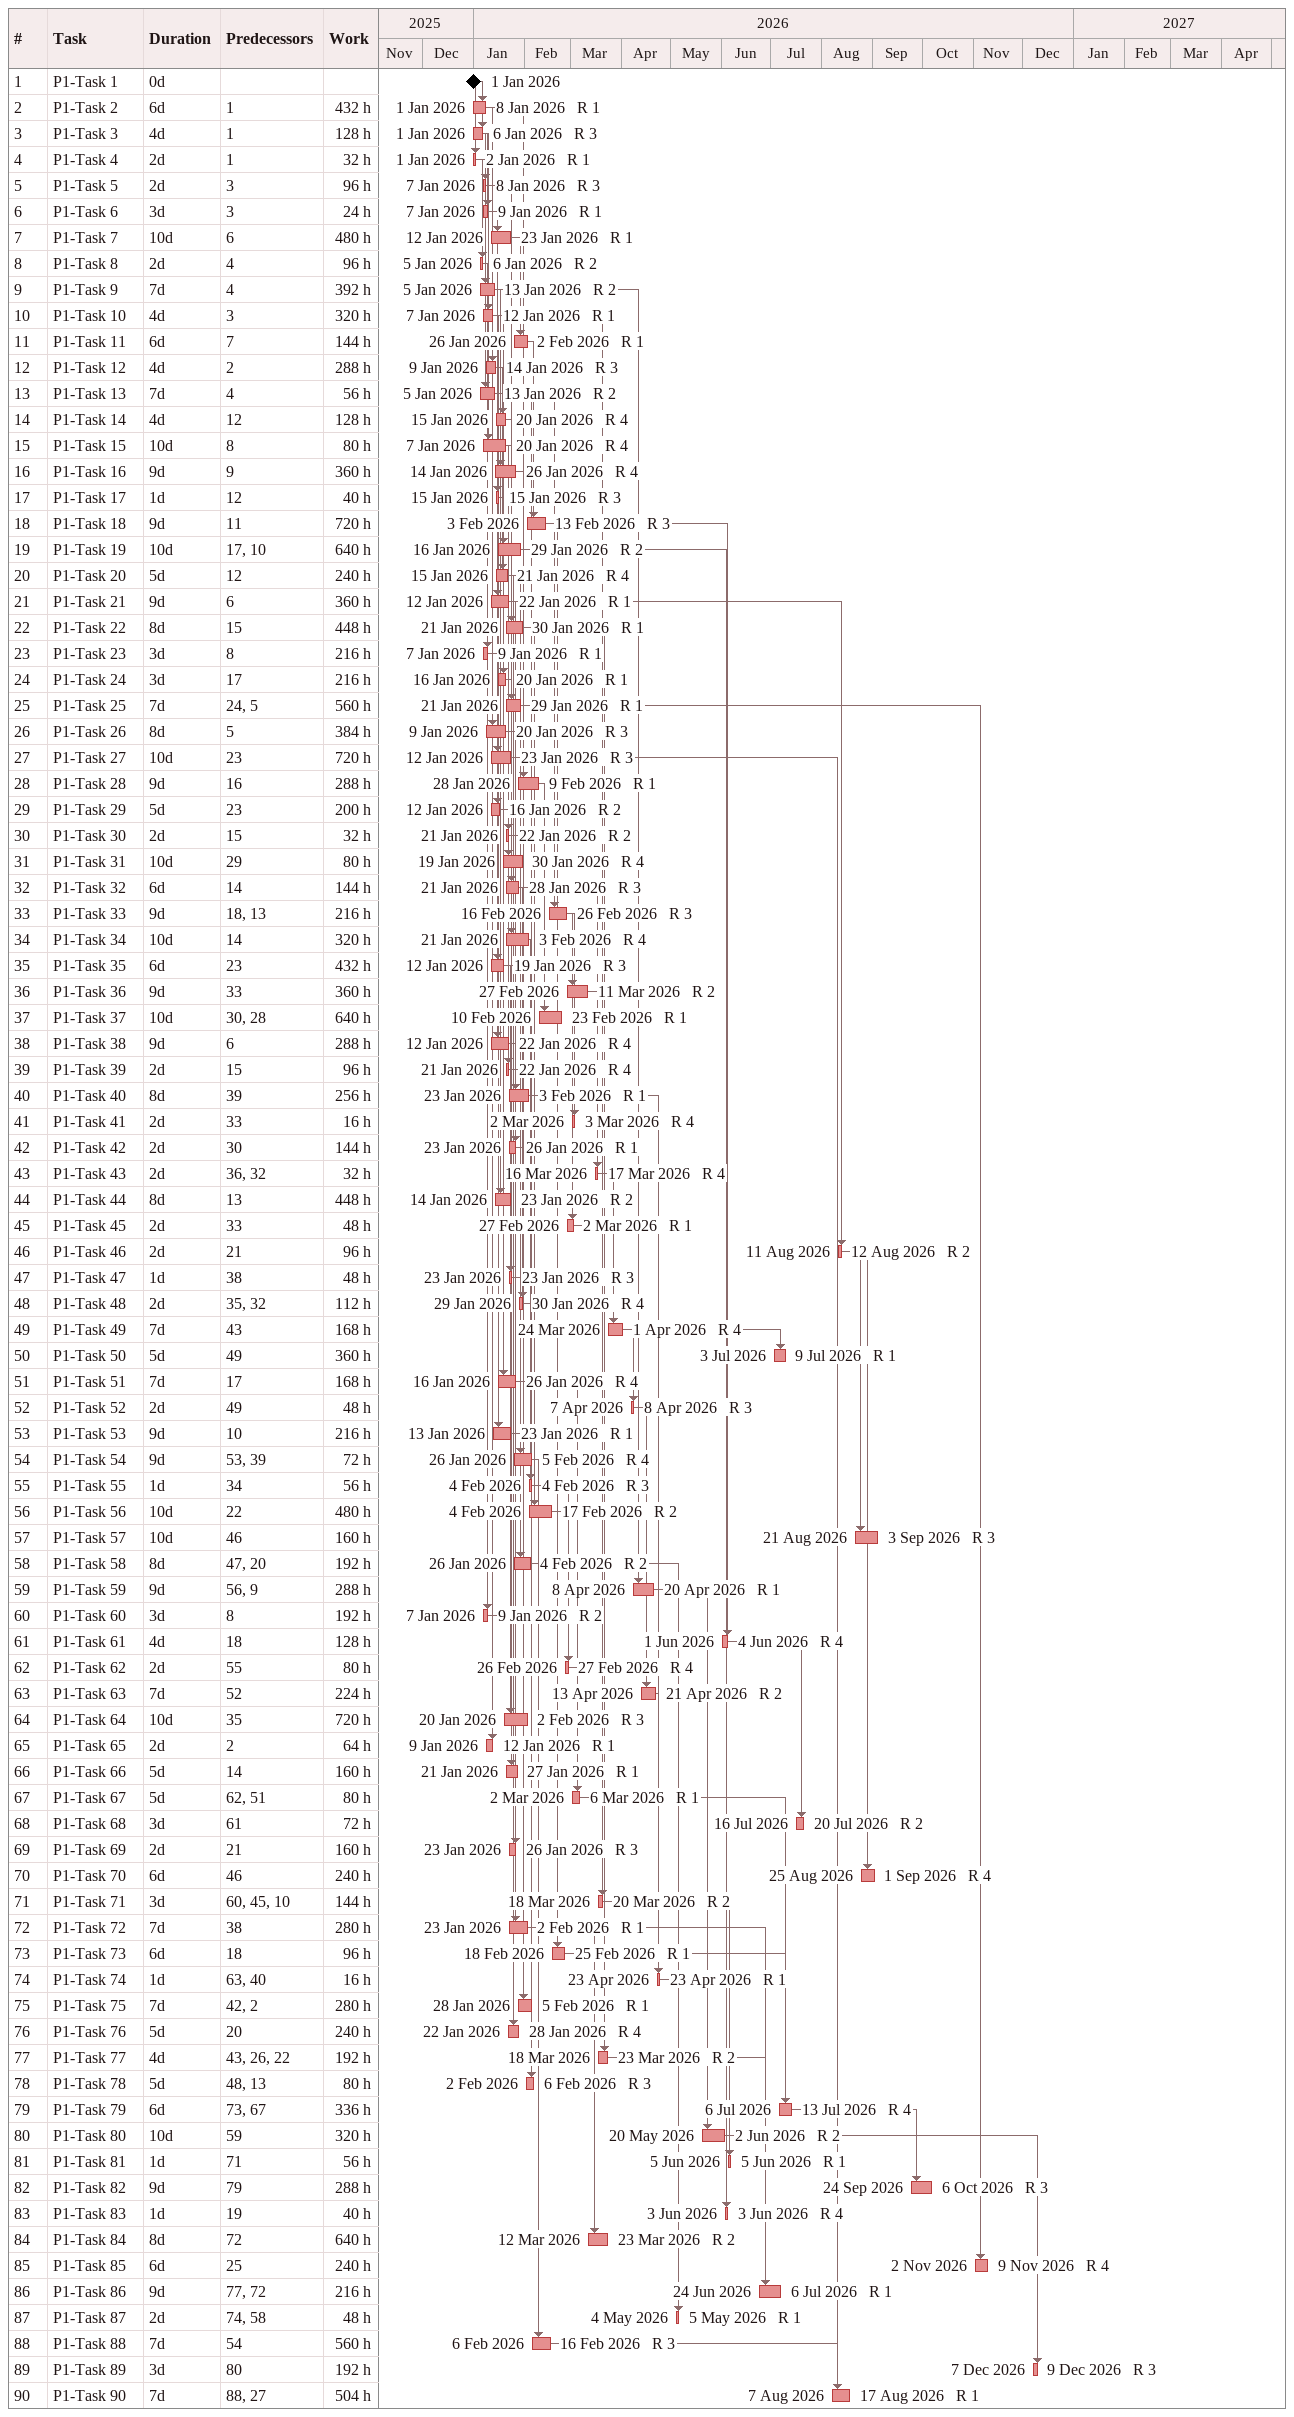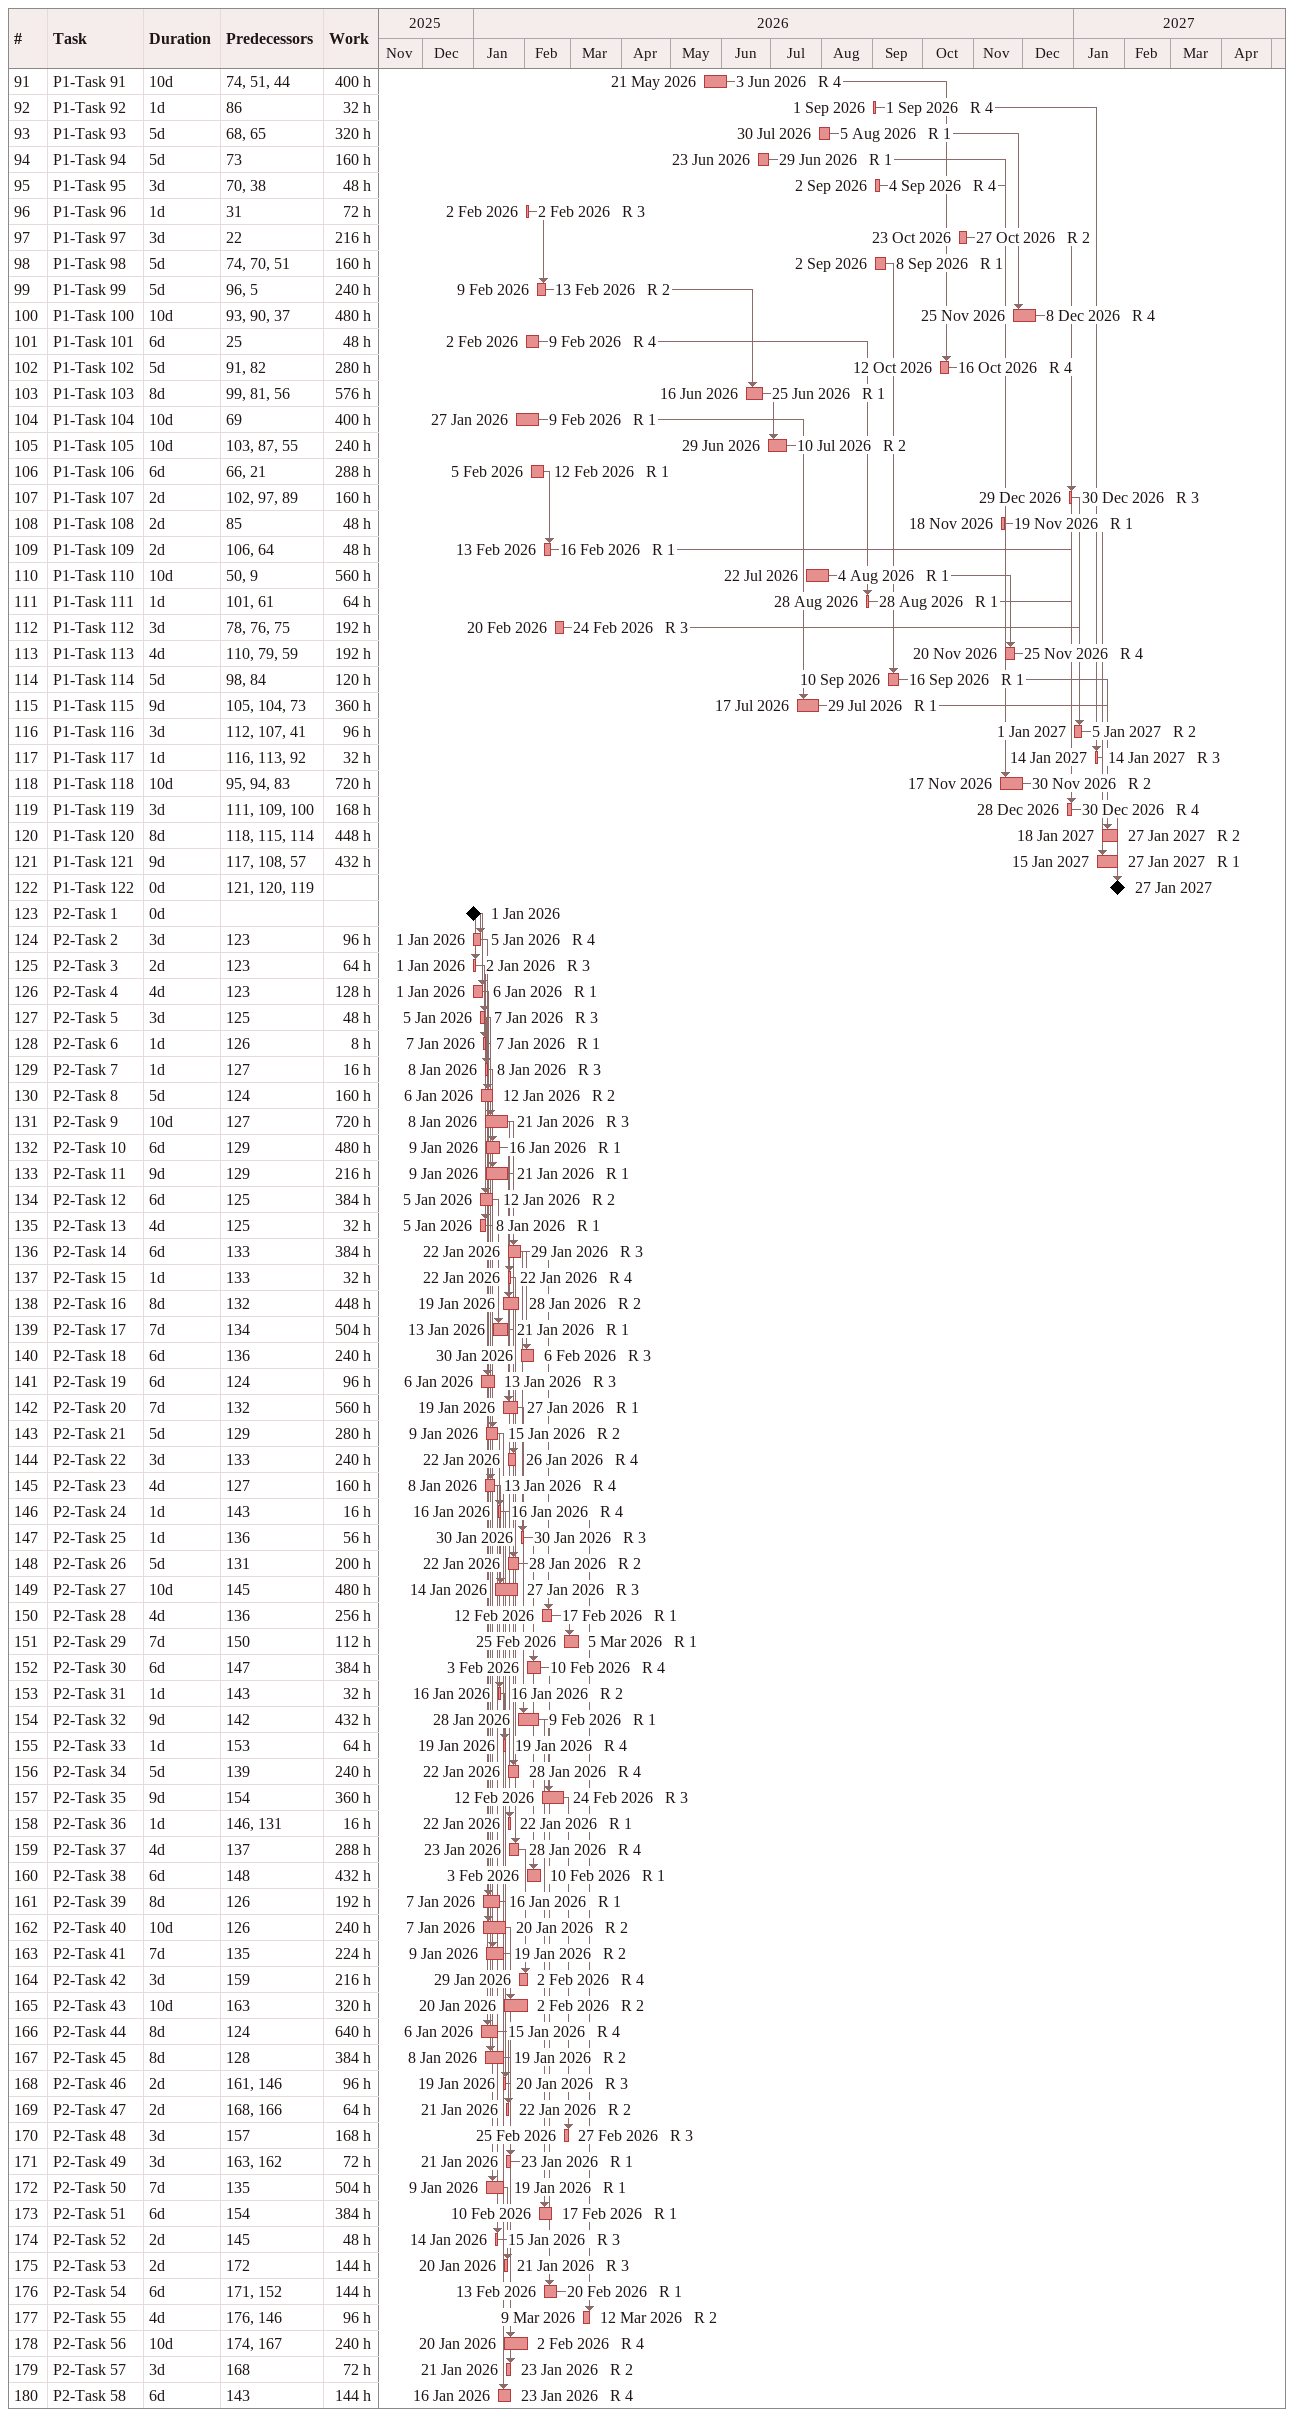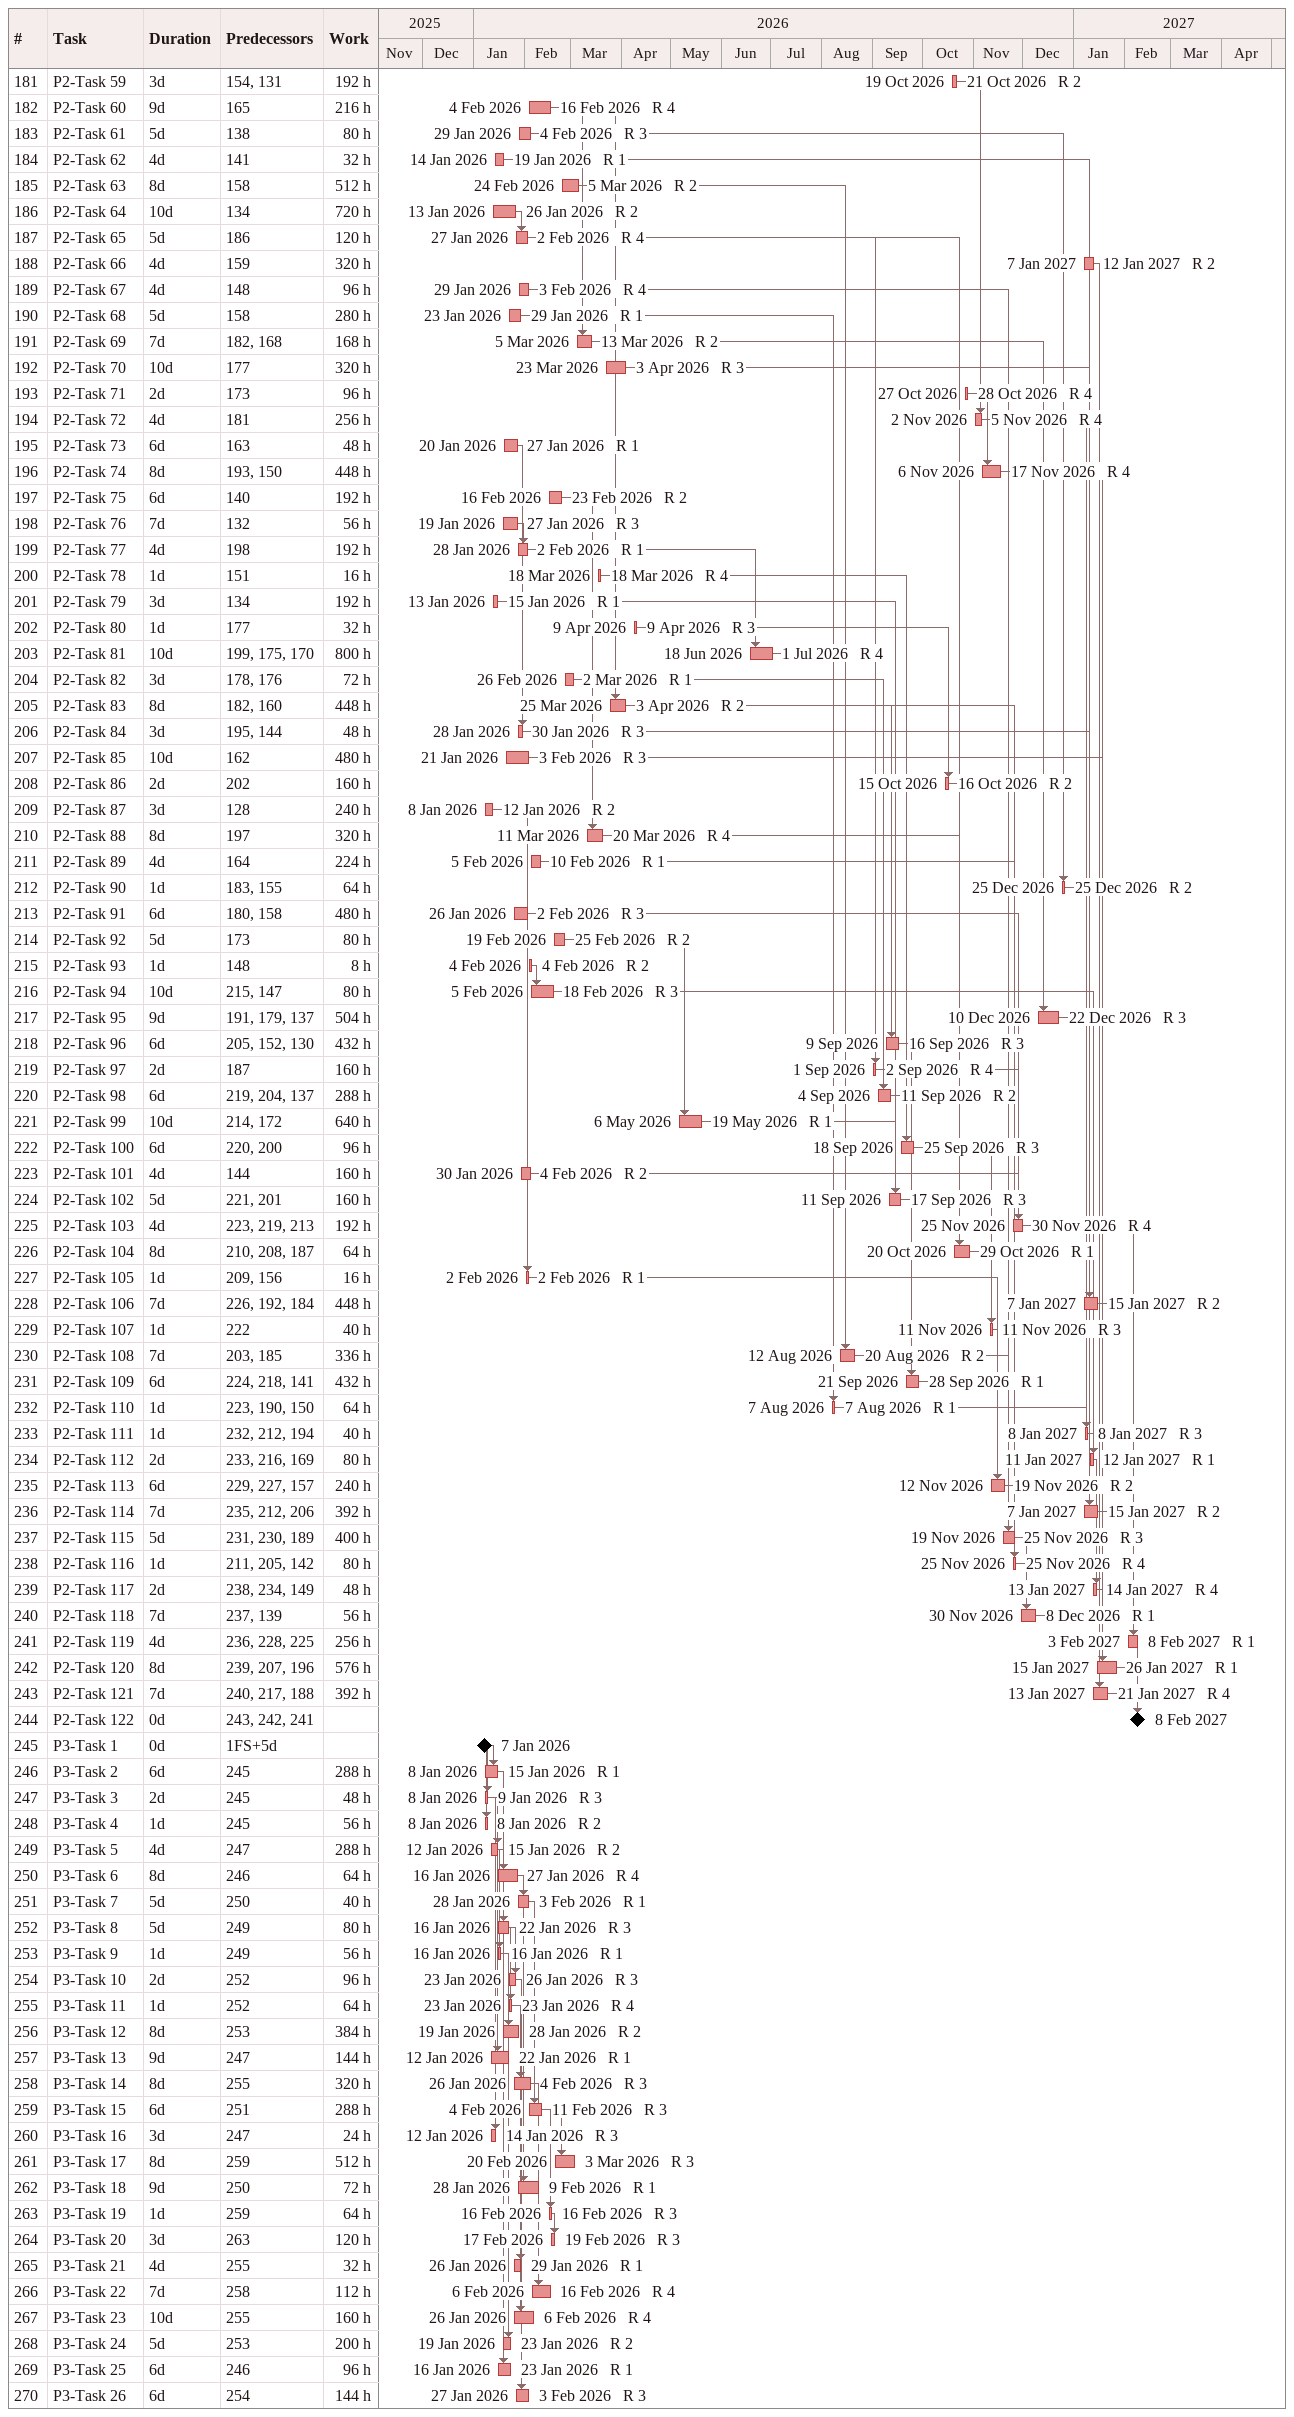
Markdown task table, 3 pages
| ID | Task | Duration | Start | Finish | Predecessors | Resources | Work (h) |
|---|---|---|---|---|---|---|---|
| 1 | P1-Task 1 | 0d | 2026-01-01 | 2026-01-01 |  |  |  |
| 2 | P1-Task 2 | 6d | 2026-01-01 | 2026-01-08 | 1 | R 1 | 432 |
| 3 | P1-Task 3 | 4d | 2026-01-01 | 2026-01-06 | 1 | R 3 | 128 |
| 4 | P1-Task 4 | 2d | 2026-01-01 | 2026-01-02 | 1 | R 1 | 32 |
| 5 | P1-Task 5 | 2d | 2026-01-07 | 2026-01-08 | 3 | R 3 | 96 |
| 6 | P1-Task 6 | 3d | 2026-01-07 | 2026-01-09 | 3 | R 1 | 24 |
| 7 | P1-Task 7 | 10d | 2026-01-12 | 2026-01-23 | 6 | R 1 | 480 |
| 8 | P1-Task 8 | 2d | 2026-01-05 | 2026-01-06 | 4 | R 2 | 96 |
| 9 | P1-Task 9 | 7d | 2026-01-05 | 2026-01-13 | 4 | R 2 | 392 |
| 10 | P1-Task 10 | 4d | 2026-01-07 | 2026-01-12 | 3 | R 1 | 320 |
| 11 | P1-Task 11 | 6d | 2026-01-26 | 2026-02-02 | 7 | R 1 | 144 |
| 12 | P1-Task 12 | 4d | 2026-01-09 | 2026-01-14 | 2 | R 3 | 288 |
| 13 | P1-Task 13 | 7d | 2026-01-05 | 2026-01-13 | 4 | R 2 | 56 |
| 14 | P1-Task 14 | 4d | 2026-01-15 | 2026-01-20 | 12 | R 4 | 128 |
| 15 | P1-Task 15 | 10d | 2026-01-07 | 2026-01-20 | 8 | R 4 | 80 |
| 16 | P1-Task 16 | 9d | 2026-01-14 | 2026-01-26 | 9 | R 4 | 360 |
| 17 | P1-Task 17 | 1d | 2026-01-15 | 2026-01-15 | 12 | R 3 | 40 |
| 18 | P1-Task 18 | 9d | 2026-02-03 | 2026-02-13 | 11 | R 3 | 720 |
| 19 | P1-Task 19 | 10d | 2026-01-16 | 2026-01-29 | 17, 10 | R 2 | 640 |
| 20 | P1-Task 20 | 5d | 2026-01-15 | 2026-01-21 | 12 | R 4 | 240 |
| 21 | P1-Task 21 | 9d | 2026-01-12 | 2026-01-22 | 6 | R 1 | 360 |
| 22 | P1-Task 22 | 8d | 2026-01-21 | 2026-01-30 | 15 | R 1 | 448 |
| 23 | P1-Task 23 | 3d | 2026-01-07 | 2026-01-09 | 8 | R 1 | 216 |
| 24 | P1-Task 24 | 3d | 2026-01-16 | 2026-01-20 | 17 | R 1 | 216 |
| 25 | P1-Task 25 | 7d | 2026-01-21 | 2026-01-29 | 24, 5 | R 1 | 560 |
| 26 | P1-Task 26 | 8d | 2026-01-09 | 2026-01-20 | 5 | R 3 | 384 |
| 27 | P1-Task 27 | 10d | 2026-01-12 | 2026-01-23 | 23 | R 3 | 720 |
| 28 | P1-Task 28 | 9d | 2026-01-28 | 2026-02-09 | 16 | R 1 | 288 |
| 29 | P1-Task 29 | 5d | 2026-01-12 | 2026-01-16 | 23 | R 2 | 200 |
| 30 | P1-Task 30 | 2d | 2026-01-21 | 2026-01-22 | 15 | R 2 | 32 |
| 31 | P1-Task 31 | 10d | 2026-01-19 | 2026-01-30 | 29 | R 4 | 80 |
| 32 | P1-Task 32 | 6d | 2026-01-21 | 2026-01-28 | 14 | R 3 | 144 |
| 33 | P1-Task 33 | 9d | 2026-02-16 | 2026-02-26 | 18, 13 | R 3 | 216 |
| 34 | P1-Task 34 | 10d | 2026-01-21 | 2026-02-03 | 14 | R 4 | 320 |
| 35 | P1-Task 35 | 6d | 2026-01-12 | 2026-01-19 | 23 | R 3 | 432 |
| 36 | P1-Task 36 | 9d | 2026-02-27 | 2026-03-11 | 33 | R 2 | 360 |
| 37 | P1-Task 37 | 10d | 2026-02-10 | 2026-02-23 | 30, 28 | R 1 | 640 |
| 38 | P1-Task 38 | 9d | 2026-01-12 | 2026-01-22 | 6 | R 4 | 288 |
| 39 | P1-Task 39 | 2d | 2026-01-21 | 2026-01-22 | 15 | R 4 | 96 |
| 40 | P1-Task 40 | 8d | 2026-01-23 | 2026-02-03 | 39 | R 1 | 256 |
| 41 | P1-Task 41 | 2d | 2026-03-02 | 2026-03-03 | 33 | R 4 | 16 |
| 42 | P1-Task 42 | 2d | 2026-01-23 | 2026-01-26 | 30 | R 1 | 144 |
| 43 | P1-Task 43 | 2d | 2026-03-16 | 2026-03-17 | 36, 32 | R 4 | 32 |
| 44 | P1-Task 44 | 8d | 2026-01-14 | 2026-01-23 | 13 | R 2 | 448 |
| 45 | P1-Task 45 | 2d | 2026-02-27 | 2026-03-02 | 33 | R 1 | 48 |
| 46 | P1-Task 46 | 2d | 2026-08-11 | 2026-08-12 | 21 | R 2 | 96 |
| 47 | P1-Task 47 | 1d | 2026-01-23 | 2026-01-23 | 38 | R 3 | 48 |
| 48 | P1-Task 48 | 2d | 2026-01-29 | 2026-01-30 | 35, 32 | R 4 | 112 |
| 49 | P1-Task 49 | 7d | 2026-03-24 | 2026-04-01 | 43 | R 4 | 168 |
| 50 | P1-Task 50 | 5d | 2026-07-03 | 2026-07-09 | 49 | R 1 | 360 |
| 51 | P1-Task 51 | 7d | 2026-01-16 | 2026-01-26 | 17 | R 4 | 168 |
| 52 | P1-Task 52 | 2d | 2026-04-07 | 2026-04-08 | 49 | R 3 | 48 |
| 53 | P1-Task 53 | 9d | 2026-01-13 | 2026-01-23 | 10 | R 1 | 216 |
| 54 | P1-Task 54 | 9d | 2026-01-26 | 2026-02-05 | 53, 39 | R 4 | 72 |
| 55 | P1-Task 55 | 1d | 2026-02-04 | 2026-02-04 | 34 | R 3 | 56 |
| 56 | P1-Task 56 | 10d | 2026-02-04 | 2026-02-17 | 22 | R 2 | 480 |
| 57 | P1-Task 57 | 10d | 2026-08-21 | 2026-09-03 | 46 | R 3 | 160 |
| 58 | P1-Task 58 | 8d | 2026-01-26 | 2026-02-04 | 47, 20 | R 2 | 192 |
| 59 | P1-Task 59 | 9d | 2026-04-08 | 2026-04-20 | 56, 9 | R 1 | 288 |
| 60 | P1-Task 60 | 3d | 2026-01-07 | 2026-01-09 | 8 | R 2 | 192 |
| 61 | P1-Task 61 | 4d | 2026-06-01 | 2026-06-04 | 18 | R 4 | 128 |
| 62 | P1-Task 62 | 2d | 2026-02-26 | 2026-02-27 | 55 | R 4 | 80 |
| 63 | P1-Task 63 | 7d | 2026-04-13 | 2026-04-21 | 52 | R 2 | 224 |
| 64 | P1-Task 64 | 10d | 2026-01-20 | 2026-02-02 | 35 | R 3 | 720 |
| 65 | P1-Task 65 | 2d | 2026-01-09 | 2026-01-12 | 2 | R 1 | 64 |
| 66 | P1-Task 66 | 5d | 2026-01-21 | 2026-01-27 | 14 | R 1 | 160 |
| 67 | P1-Task 67 | 5d | 2026-03-02 | 2026-03-06 | 62, 51 | R 1 | 80 |
| 68 | P1-Task 68 | 3d | 2026-07-16 | 2026-07-20 | 61 | R 2 | 72 |
| 69 | P1-Task 69 | 2d | 2026-01-23 | 2026-01-26 | 21 | R 3 | 160 |
| 70 | P1-Task 70 | 6d | 2026-08-25 | 2026-09-01 | 46 | R 4 | 240 |
| 71 | P1-Task 71 | 3d | 2026-03-18 | 2026-03-20 | 60, 45, 10 | R 2 | 144 |
| 72 | P1-Task 72 | 7d | 2026-01-23 | 2026-02-02 | 38 | R 1 | 280 |
| 73 | P1-Task 73 | 6d | 2026-02-18 | 2026-02-25 | 18 | R 1 | 96 |
| 74 | P1-Task 74 | 1d | 2026-04-23 | 2026-04-23 | 63, 40 | R 1 | 16 |
| 75 | P1-Task 75 | 7d | 2026-01-28 | 2026-02-05 | 42, 2 | R 1 | 280 |
| 76 | P1-Task 76 | 5d | 2026-01-22 | 2026-01-28 | 20 | R 4 | 240 |
| 77 | P1-Task 77 | 4d | 2026-03-18 | 2026-03-23 | 43, 26, 22 | R 2 | 192 |
| 78 | P1-Task 78 | 5d | 2026-02-02 | 2026-02-06 | 48, 13 | R 3 | 80 |
| 79 | P1-Task 79 | 6d | 2026-07-06 | 2026-07-13 | 73, 67 | R 4 | 336 |
| 80 | P1-Task 80 | 10d | 2026-05-20 | 2026-06-02 | 59 | R 2 | 320 |
| 81 | P1-Task 81 | 1d | 2026-06-05 | 2026-06-05 | 71 | R 1 | 56 |
| 82 | P1-Task 82 | 9d | 2026-09-24 | 2026-10-06 | 79 | R 3 | 288 |
| 83 | P1-Task 83 | 1d | 2026-06-03 | 2026-06-03 | 19 | R 4 | 40 |
| 84 | P1-Task 84 | 8d | 2026-03-12 | 2026-03-23 | 72 | R 2 | 640 |
| 85 | P1-Task 85 | 6d | 2026-11-02 | 2026-11-09 | 25 | R 4 | 240 |
| 86 | P1-Task 86 | 9d | 2026-06-24 | 2026-07-06 | 77, 72 | R 1 | 216 |
| 87 | P1-Task 87 | 2d | 2026-05-04 | 2026-05-05 | 74, 58 | R 1 | 48 |
| 88 | P1-Task 88 | 7d | 2026-02-06 | 2026-02-16 | 54 | R 3 | 560 |
| 89 | P1-Task 89 | 3d | 2026-12-07 | 2026-12-09 | 80 | R 3 | 192 |
| 90 | P1-Task 90 | 7d | 2026-08-07 | 2026-08-17 | 88, 27 | R 1 | 504 |
| 91 | P1-Task 91 | 10d | 2026-05-21 | 2026-06-03 | 74, 51, 44 | R 4 | 400 |
| 92 | P1-Task 92 | 1d | 2026-09-01 | 2026-09-01 | 86 | R 4 | 32 |
| 93 | P1-Task 93 | 5d | 2026-07-30 | 2026-08-05 | 68, 65 | R 1 | 320 |
| 94 | P1-Task 94 | 5d | 2026-06-23 | 2026-06-29 | 73 | R 1 | 160 |
| 95 | P1-Task 95 | 3d | 2026-09-02 | 2026-09-04 | 70, 38 | R 4 | 48 |
| 96 | P1-Task 96 | 1d | 2026-02-02 | 2026-02-02 | 31 | R 3 | 72 |
| 97 | P1-Task 97 | 3d | 2026-10-23 | 2026-10-27 | 22 | R 2 | 216 |
| 98 | P1-Task 98 | 5d | 2026-09-02 | 2026-09-08 | 74, 70, 51 | R 1 | 160 |
| 99 | P1-Task 99 | 5d | 2026-02-09 | 2026-02-13 | 96, 5 | R 2 | 240 |
| 100 | P1-Task 100 | 10d | 2026-11-25 | 2026-12-08 | 93, 90, 37 | R 4 | 480 |
| 101 | P1-Task 101 | 6d | 2026-02-02 | 2026-02-09 | 25 | R 4 | 48 |
| 102 | P1-Task 102 | 5d | 2026-10-12 | 2026-10-16 | 91, 82 | R 4 | 280 |
| 103 | P1-Task 103 | 8d | 2026-06-16 | 2026-06-25 | 99, 81, 56 | R 1 | 576 |
| 104 | P1-Task 104 | 10d | 2026-01-27 | 2026-02-09 | 69 | R 1 | 400 |
| 105 | P1-Task 105 | 10d | 2026-06-29 | 2026-07-10 | 103, 87, 55 | R 2 | 240 |
| 106 | P1-Task 106 | 6d | 2026-02-05 | 2026-02-12 | 66, 21 | R 1 | 288 |
| 107 | P1-Task 107 | 2d | 2026-12-29 | 2026-12-30 | 102, 97, 89 | R 3 | 160 |
| 108 | P1-Task 108 | 2d | 2026-11-18 | 2026-11-19 | 85 | R 1 | 48 |
| 109 | P1-Task 109 | 2d | 2026-02-13 | 2026-02-16 | 106, 64 | R 1 | 48 |
| 110 | P1-Task 110 | 10d | 2026-07-22 | 2026-08-04 | 50, 9 | R 1 | 560 |
| 111 | P1-Task 111 | 1d | 2026-08-28 | 2026-08-28 | 101, 61 | R 1 | 64 |
| 112 | P1-Task 112 | 3d | 2026-02-20 | 2026-02-24 | 78, 76, 75 | R 3 | 192 |
| 113 | P1-Task 113 | 4d | 2026-11-20 | 2026-11-25 | 110, 79, 59 | R 4 | 192 |
| 114 | P1-Task 114 | 5d | 2026-09-10 | 2026-09-16 | 98, 84 | R 1 | 120 |
| 115 | P1-Task 115 | 9d | 2026-07-17 | 2026-07-29 | 105, 104, 73 | R 1 | 360 |
| 116 | P1-Task 116 | 3d | 2027-01-01 | 2027-01-05 | 112, 107, 41 | R 2 | 96 |
| 117 | P1-Task 117 | 1d | 2027-01-14 | 2027-01-14 | 116, 113, 92 | R 3 | 32 |
| 118 | P1-Task 118 | 10d | 2026-11-17 | 2026-11-30 | 95, 94, 83 | R 2 | 720 |
| 119 | P1-Task 119 | 3d | 2026-12-28 | 2026-12-30 | 111, 109, 100 | R 4 | 168 |
| 120 | P1-Task 120 | 8d | 2027-01-18 | 2027-01-27 | 118, 115, 114 | R 2 | 448 |
| 121 | P1-Task 121 | 9d | 2027-01-15 | 2027-01-27 | 117, 108, 57 | R 1 | 432 |
| 122 | P1-Task 122 | 0d | 2027-01-27 | 2027-01-27 | 121, 120, 119 |  |  |
| 123 | P2-Task 1 | 0d | 2026-01-01 | 2026-01-01 |  |  |  |
| 124 | P2-Task 2 | 3d | 2026-01-01 | 2026-01-05 | 123 | R 4 | 96 |
| 125 | P2-Task 3 | 2d | 2026-01-01 | 2026-01-02 | 123 | R 3 | 64 |
| 126 | P2-Task 4 | 4d | 2026-01-01 | 2026-01-06 | 123 | R 1 | 128 |
| 127 | P2-Task 5 | 3d | 2026-01-05 | 2026-01-07 | 125 | R 3 | 48 |
| 128 | P2-Task 6 | 1d | 2026-01-07 | 2026-01-07 | 126 | R 1 | 8 |
| 129 | P2-Task 7 | 1d | 2026-01-08 | 2026-01-08 | 127 | R 3 | 16 |
| 130 | P2-Task 8 | 5d | 2026-01-06 | 2026-01-12 | 124 | R 2 | 160 |
| 131 | P2-Task 9 | 10d | 2026-01-08 | 2026-01-21 | 127 | R 3 | 720 |
| 132 | P2-Task 10 | 6d | 2026-01-09 | 2026-01-16 | 129 | R 1 | 480 |
| 133 | P2-Task 11 | 9d | 2026-01-09 | 2026-01-21 | 129 | R 1 | 216 |
| 134 | P2-Task 12 | 6d | 2026-01-05 | 2026-01-12 | 125 | R 2 | 384 |
| 135 | P2-Task 13 | 4d | 2026-01-05 | 2026-01-08 | 125 | R 1 | 32 |
| 136 | P2-Task 14 | 6d | 2026-01-22 | 2026-01-29 | 133 | R 3 | 384 |
| 137 | P2-Task 15 | 1d | 2026-01-22 | 2026-01-22 | 133 | R 4 | 32 |
| 138 | P2-Task 16 | 8d | 2026-01-19 | 2026-01-28 | 132 | R 2 | 448 |
| 139 | P2-Task 17 | 7d | 2026-01-13 | 2026-01-21 | 134 | R 1 | 504 |
| 140 | P2-Task 18 | 6d | 2026-01-30 | 2026-02-06 | 136 | R 3 | 240 |
| 141 | P2-Task 19 | 6d | 2026-01-06 | 2026-01-13 | 124 | R 3 | 96 |
| 142 | P2-Task 20 | 7d | 2026-01-19 | 2026-01-27 | 132 | R 1 | 560 |
| 143 | P2-Task 21 | 5d | 2026-01-09 | 2026-01-15 | 129 | R 2 | 280 |
| 144 | P2-Task 22 | 3d | 2026-01-22 | 2026-01-26 | 133 | R 4 | 240 |
| 145 | P2-Task 23 | 4d | 2026-01-08 | 2026-01-13 | 127 | R 4 | 160 |
| 146 | P2-Task 24 | 1d | 2026-01-16 | 2026-01-16 | 143 | R 4 | 16 |
| 147 | P2-Task 25 | 1d | 2026-01-30 | 2026-01-30 | 136 | R 3 | 56 |
| 148 | P2-Task 26 | 5d | 2026-01-22 | 2026-01-28 | 131 | R 2 | 200 |
| 149 | P2-Task 27 | 10d | 2026-01-14 | 2026-01-27 | 145 | R 3 | 480 |
| 150 | P2-Task 28 | 4d | 2026-02-12 | 2026-02-17 | 136 | R 1 | 256 |
| 151 | P2-Task 29 | 7d | 2026-02-25 | 2026-03-05 | 150 | R 1 | 112 |
| 152 | P2-Task 30 | 6d | 2026-02-03 | 2026-02-10 | 147 | R 4 | 384 |
| 153 | P2-Task 31 | 1d | 2026-01-16 | 2026-01-16 | 143 | R 2 | 32 |
| 154 | P2-Task 32 | 9d | 2026-01-28 | 2026-02-09 | 142 | R 1 | 432 |
| 155 | P2-Task 33 | 1d | 2026-01-19 | 2026-01-19 | 153 | R 4 | 64 |
| 156 | P2-Task 34 | 5d | 2026-01-22 | 2026-01-28 | 139 | R 4 | 240 |
| 157 | P2-Task 35 | 9d | 2026-02-12 | 2026-02-24 | 154 | R 3 | 360 |
| 158 | P2-Task 36 | 1d | 2026-01-22 | 2026-01-22 | 146, 131 | R 1 | 16 |
| 159 | P2-Task 37 | 4d | 2026-01-23 | 2026-01-28 | 137 | R 4 | 288 |
| 160 | P2-Task 38 | 6d | 2026-02-03 | 2026-02-10 | 148 | R 1 | 432 |
| 161 | P2-Task 39 | 8d | 2026-01-07 | 2026-01-16 | 126 | R 1 | 192 |
| 162 | P2-Task 40 | 10d | 2026-01-07 | 2026-01-20 | 126 | R 2 | 240 |
| 163 | P2-Task 41 | 7d | 2026-01-09 | 2026-01-19 | 135 | R 2 | 224 |
| 164 | P2-Task 42 | 3d | 2026-01-29 | 2026-02-02 | 159 | R 4 | 216 |
| 165 | P2-Task 43 | 10d | 2026-01-20 | 2026-02-02 | 163 | R 2 | 320 |
| 166 | P2-Task 44 | 8d | 2026-01-06 | 2026-01-15 | 124 | R 4 | 640 |
| 167 | P2-Task 45 | 8d | 2026-01-08 | 2026-01-19 | 128 | R 2 | 384 |
| 168 | P2-Task 46 | 2d | 2026-01-19 | 2026-01-20 | 161, 146 | R 3 | 96 |
| 169 | P2-Task 47 | 2d | 2026-01-21 | 2026-01-22 | 168, 166 | R 2 | 64 |
| 170 | P2-Task 48 | 3d | 2026-02-25 | 2026-02-27 | 157 | R 3 | 168 |
| 171 | P2-Task 49 | 3d | 2026-01-21 | 2026-01-23 | 163, 162 | R 1 | 72 |
| 172 | P2-Task 50 | 7d | 2026-01-09 | 2026-01-19 | 135 | R 1 | 504 |
| 173 | P2-Task 51 | 6d | 2026-02-10 | 2026-02-17 | 154 | R 1 | 384 |
| 174 | P2-Task 52 | 2d | 2026-01-14 | 2026-01-15 | 145 | R 3 | 48 |
| 175 | P2-Task 53 | 2d | 2026-01-20 | 2026-01-21 | 172 | R 3 | 144 |
| 176 | P2-Task 54 | 6d | 2026-02-13 | 2026-02-20 | 171, 152 | R 1 | 144 |
| 177 | P2-Task 55 | 4d | 2026-03-09 | 2026-03-12 | 176, 146 | R 2 | 96 |
| 178 | P2-Task 56 | 10d | 2026-01-20 | 2026-02-02 | 174, 167 | R 4 | 240 |
| 179 | P2-Task 57 | 3d | 2026-01-21 | 2026-01-23 | 168 | R 2 | 72 |
| 180 | P2-Task 58 | 6d | 2026-01-16 | 2026-01-23 | 143 | R 4 | 144 |
| 181 | P2-Task 59 | 3d | 2026-10-19 | 2026-10-21 | 154, 131 | R 2 | 192 |
| 182 | P2-Task 60 | 9d | 2026-02-04 | 2026-02-16 | 165 | R 4 | 216 |
| 183 | P2-Task 61 | 5d | 2026-01-29 | 2026-02-04 | 138 | R 3 | 80 |
| 184 | P2-Task 62 | 4d | 2026-01-14 | 2026-01-19 | 141 | R 1 | 32 |
| 185 | P2-Task 63 | 8d | 2026-02-24 | 2026-03-05 | 158 | R 2 | 512 |
| 186 | P2-Task 64 | 10d | 2026-01-13 | 2026-01-26 | 134 | R 2 | 720 |
| 187 | P2-Task 65 | 5d | 2026-01-27 | 2026-02-02 | 186 | R 4 | 120 |
| 188 | P2-Task 66 | 4d | 2027-01-07 | 2027-01-12 | 159 | R 2 | 320 |
| 189 | P2-Task 67 | 4d | 2026-01-29 | 2026-02-03 | 148 | R 4 | 96 |
| 190 | P2-Task 68 | 5d | 2026-01-23 | 2026-01-29 | 158 | R 1 | 280 |
| 191 | P2-Task 69 | 7d | 2026-03-05 | 2026-03-13 | 182, 168 | R 2 | 168 |
| 192 | P2-Task 70 | 10d | 2026-03-23 | 2026-04-03 | 177 | R 3 | 320 |
| 193 | P2-Task 71 | 2d | 2026-10-27 | 2026-10-28 | 173 | R 4 | 96 |
| 194 | P2-Task 72 | 4d | 2026-11-02 | 2026-11-05 | 181 | R 4 | 256 |
| 195 | P2-Task 73 | 6d | 2026-01-20 | 2026-01-27 | 163 | R 1 | 48 |
| 196 | P2-Task 74 | 8d | 2026-11-06 | 2026-11-17 | 193, 150 | R 4 | 448 |
| 197 | P2-Task 75 | 6d | 2026-02-16 | 2026-02-23 | 140 | R 2 | 192 |
| 198 | P2-Task 76 | 7d | 2026-01-19 | 2026-01-27 | 132 | R 3 | 56 |
| 199 | P2-Task 77 | 4d | 2026-01-28 | 2026-02-02 | 198 | R 1 | 192 |
| 200 | P2-Task 78 | 1d | 2026-03-18 | 2026-03-18 | 151 | R 4 | 16 |
| 201 | P2-Task 79 | 3d | 2026-01-13 | 2026-01-15 | 134 | R 1 | 192 |
| 202 | P2-Task 80 | 1d | 2026-04-09 | 2026-04-09 | 177 | R 3 | 32 |
| 203 | P2-Task 81 | 10d | 2026-06-18 | 2026-07-01 | 199, 175, 170 | R 4 | 800 |
| 204 | P2-Task 82 | 3d | 2026-02-26 | 2026-03-02 | 178, 176 | R 1 | 72 |
| 205 | P2-Task 83 | 8d | 2026-03-25 | 2026-04-03 | 182, 160 | R 2 | 448 |
| 206 | P2-Task 84 | 3d | 2026-01-28 | 2026-01-30 | 195, 144 | R 3 | 48 |
| 207 | P2-Task 85 | 10d | 2026-01-21 | 2026-02-03 | 162 | R 3 | 480 |
| 208 | P2-Task 86 | 2d | 2026-10-15 | 2026-10-16 | 202 | R 2 | 160 |
| 209 | P2-Task 87 | 3d | 2026-01-08 | 2026-01-12 | 128 | R 2 | 240 |
| 210 | P2-Task 88 | 8d | 2026-03-11 | 2026-03-20 | 197 | R 4 | 320 |
| 211 | P2-Task 89 | 4d | 2026-02-05 | 2026-02-10 | 164 | R 1 | 224 |
| 212 | P2-Task 90 | 1d | 2026-12-25 | 2026-12-25 | 183, 155 | R 2 | 64 |
| 213 | P2-Task 91 | 6d | 2026-01-26 | 2026-02-02 | 180, 158 | R 3 | 480 |
| 214 | P2-Task 92 | 5d | 2026-02-19 | 2026-02-25 | 173 | R 2 | 80 |
| 215 | P2-Task 93 | 1d | 2026-02-04 | 2026-02-04 | 148 | R 2 | 8 |
| 216 | P2-Task 94 | 10d | 2026-02-05 | 2026-02-18 | 215, 147 | R 3 | 80 |
| 217 | P2-Task 95 | 9d | 2026-12-10 | 2026-12-22 | 191, 179, 137 | R 3 | 504 |
| 218 | P2-Task 96 | 6d | 2026-09-09 | 2026-09-16 | 205, 152, 130 | R 3 | 432 |
| 219 | P2-Task 97 | 2d | 2026-09-01 | 2026-09-02 | 187 | R 4 | 160 |
| 220 | P2-Task 98 | 6d | 2026-09-04 | 2026-09-11 | 219, 204, 137 | R 2 | 288 |
| 221 | P2-Task 99 | 10d | 2026-05-06 | 2026-05-19 | 214, 172 | R 1 | 640 |
| 222 | P2-Task 100 | 6d | 2026-09-18 | 2026-09-25 | 220, 200 | R 3 | 96 |
| 223 | P2-Task 101 | 4d | 2026-01-30 | 2026-02-04 | 144 | R 2 | 160 |
| 224 | P2-Task 102 | 5d | 2026-09-11 | 2026-09-17 | 221, 201 | R 3 | 160 |
| 225 | P2-Task 103 | 4d | 2026-11-25 | 2026-11-30 | 223, 219, 213 | R 4 | 192 |
| 226 | P2-Task 104 | 8d | 2026-10-20 | 2026-10-29 | 210, 208, 187 | R 1 | 64 |
| 227 | P2-Task 105 | 1d | 2026-02-02 | 2026-02-02 | 209, 156 | R 1 | 16 |
| 228 | P2-Task 106 | 7d | 2027-01-07 | 2027-01-15 | 226, 192, 184 | R 2 | 448 |
| 229 | P2-Task 107 | 1d | 2026-11-11 | 2026-11-11 | 222 | R 3 | 40 |
| 230 | P2-Task 108 | 7d | 2026-08-12 | 2026-08-20 | 203, 185 | R 2 | 336 |
| 231 | P2-Task 109 | 6d | 2026-09-21 | 2026-09-28 | 224, 218, 141 | R 1 | 432 |
| 232 | P2-Task 110 | 1d | 2026-08-07 | 2026-08-07 | 223, 190, 150 | R 1 | 64 |
| 233 | P2-Task 111 | 1d | 2027-01-08 | 2027-01-08 | 232, 212, 194 | R 3 | 40 |
| 234 | P2-Task 112 | 2d | 2027-01-11 | 2027-01-12 | 233, 216, 169 | R 1 | 80 |
| 235 | P2-Task 113 | 6d | 2026-11-12 | 2026-11-19 | 229, 227, 157 | R 2 | 240 |
| 236 | P2-Task 114 | 7d | 2027-01-07 | 2027-01-15 | 235, 212, 206 | R 2 | 392 |
| 237 | P2-Task 115 | 5d | 2026-11-19 | 2026-11-25 | 231, 230, 189 | R 3 | 400 |
| 238 | P2-Task 116 | 1d | 2026-11-25 | 2026-11-25 | 211, 205, 142 | R 4 | 80 |
| 239 | P2-Task 117 | 2d | 2027-01-13 | 2027-01-14 | 238, 234, 149 | R 4 | 48 |
| 240 | P2-Task 118 | 7d | 2026-11-30 | 2026-12-08 | 237, 139 | R 1 | 56 |
| 241 | P2-Task 119 | 4d | 2027-02-03 | 2027-02-08 | 236, 228, 225 | R 1 | 256 |
| 242 | P2-Task 120 | 8d | 2027-01-15 | 2027-01-26 | 239, 207, 196 | R 1 | 576 |
| 243 | P2-Task 121 | 7d | 2027-01-13 | 2027-01-21 | 240, 217, 188 | R 4 | 392 |
| 244 | P2-Task 122 | 0d | 2027-02-08 | 2027-02-08 | 243, 242, 241 |  |  |
| 245 | P3-Task 1 | 0d | 2026-01-07 | 2026-01-07 | 1FS+5d |  |  |
| 246 | P3-Task 2 | 6d | 2026-01-08 | 2026-01-15 | 245 | R 1 | 288 |
| 247 | P3-Task 3 | 2d | 2026-01-08 | 2026-01-09 | 245 | R 3 | 48 |
| 248 | P3-Task 4 | 1d | 2026-01-08 | 2026-01-08 | 245 | R 2 | 56 |
| 249 | P3-Task 5 | 4d | 2026-01-12 | 2026-01-15 | 247 | R 2 | 288 |
| 250 | P3-Task 6 | 8d | 2026-01-16 | 2026-01-27 | 246 | R 4 | 64 |
| 251 | P3-Task 7 | 5d | 2026-01-28 | 2026-02-03 | 250 | R 1 | 40 |
| 252 | P3-Task 8 | 5d | 2026-01-16 | 2026-01-22 | 249 | R 3 | 80 |
| 253 | P3-Task 9 | 1d | 2026-01-16 | 2026-01-16 | 249 | R 1 | 56 |
| 254 | P3-Task 10 | 2d | 2026-01-23 | 2026-01-26 | 252 | R 3 | 96 |
| 255 | P3-Task 11 | 1d | 2026-01-23 | 2026-01-23 | 252 | R 4 | 64 |
| 256 | P3-Task 12 | 8d | 2026-01-19 | 2026-01-28 | 253 | R 2 | 384 |
| 257 | P3-Task 13 | 9d | 2026-01-12 | 2026-01-22 | 247 | R 1 | 144 |
| 258 | P3-Task 14 | 8d | 2026-01-26 | 2026-02-04 | 255 | R 3 | 320 |
| 259 | P3-Task 15 | 6d | 2026-02-04 | 2026-02-11 | 251 | R 3 | 288 |
| 260 | P3-Task 16 | 3d | 2026-01-12 | 2026-01-14 | 247 | R 3 | 24 |
| 261 | P3-Task 17 | 8d | 2026-02-20 | 2026-03-03 | 259 | R 3 | 512 |
| 262 | P3-Task 18 | 9d | 2026-01-28 | 2026-02-09 | 250 | R 1 | 72 |
| 263 | P3-Task 19 | 1d | 2026-02-16 | 2026-02-16 | 259 | R 3 | 64 |
| 264 | P3-Task 20 | 3d | 2026-02-17 | 2026-02-19 | 263 | R 3 | 120 |
| 265 | P3-Task 21 | 4d | 2026-01-26 | 2026-01-29 | 255 | R 1 | 32 |
| 266 | P3-Task 22 | 7d | 2026-02-06 | 2026-02-16 | 258 | R 4 | 112 |
| 267 | P3-Task 23 | 10d | 2026-01-26 | 2026-02-06 | 255 | R 4 | 160 |
| 268 | P3-Task 24 | 5d | 2026-01-19 | 2026-01-23 | 253 | R 2 | 200 |
| 269 | P3-Task 25 | 6d | 2026-01-16 | 2026-01-23 | 246 | R 1 | 96 |
| 270 | P3-Task 26 | 6d | 2026-01-27 | 2026-02-03 | 254 | R 3 | 144 |
